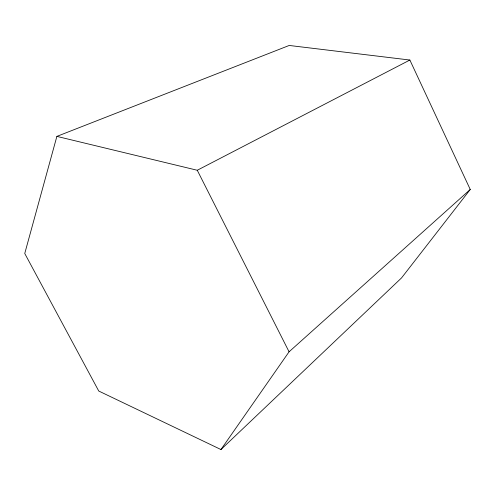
<?xml version="1.0" encoding="UTF-8"?>
<svg xmlns="http://www.w3.org/2000/svg" width="495" height="495" viewBox="0 0 495 495"><rect width="100%" height="100%" fill="white"/><g stroke="black" fill="none" stroke-linecap="round" stroke-linejoin="round"><path stroke-width="0.74" d="M56.876 136.391L24.75 253.49L98.746 391.031L220.949 449.54L401.525 277.936L470.25 189.474L409.866 60.037L289.21 45.46L56.876 136.391L197.264 170.261L409.866 60.037M220.949 449.54L289.074 351.803L470.25 189.474M197.264 170.261L289.074 351.803"/></g></svg>
